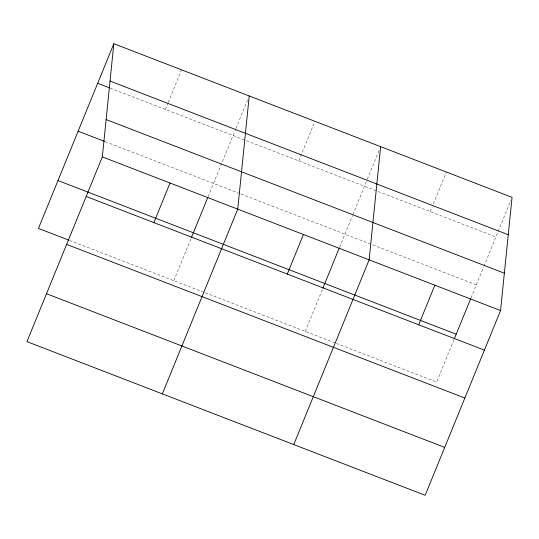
<?xml version="1.0" encoding="UTF-8"?>
<svg xmlns="http://www.w3.org/2000/svg" width="539" height="539" viewBox="0 0 539 539"><rect width="100%" height="100%" fill="white"/><g stroke="black" fill="none" stroke-linecap="round" stroke-linejoin="round"><path stroke-width="0.4" stroke-dasharray="2.69 2.02" d="M165.372 109.417L167.912 103.205M168.229 102.43L181.528 69.834M173.841 280.684L191.177 238.198M208.175 196.546L235.604 129.326M235.92 128.552L247.96 99.061M298.781 160.892L314.931 121.309M305.249 331.397L322.591 288.904M339.59 247.253L352.506 215.6M352.823 214.832L367.019 180.039M367.335 179.258L379.368 149.768M430.189 211.598L432.089 206.942M433.356 203.836L446.346 172.015M454.006 339.61L436.664 382.104L336.538 343.464M470.998 297.959L483.604 267.081M483.914 266.306L510.783 200.474M110.124 88.1L495.9 236.951M105.368 141.703L240.118 193.696M240.906 194L476.348 284.848M69.571 240.455L204.342 292.461M205.13 292.758L335.757 343.168"/><path stroke-width="0.81" d="M102.336 156.896L113.83 43.713L512.05 197.368L500.556 310.558L425.17 495.287L26.95 341.632L102.336 156.896L500.556 310.558M249.227 95.955L237.733 209.145L162.347 393.874M380.635 146.662L369.141 259.852L293.755 444.581M113.83 43.713L38.444 228.442L68.79 240.151M153.885 222.6L170.034 183.017M191.493 237.423L207.859 197.314M287.287 274.075L303.437 234.499M322.908 288.129L339.274 248.021M418.695 324.781L434.852 285.205M454.316 338.836L470.688 298.734M110.037 81.066L508.257 234.721M97.68 83.296L109.35 87.796M106.129 119.55L504.349 273.206M78.128 131.193L104.586 141.4M57.99 180.545L456.21 334.2M86.186 196.479L484.406 350.134M66.634 244.376L464.854 398.038M46.495 293.728L444.715 447.383"/></g></svg>
